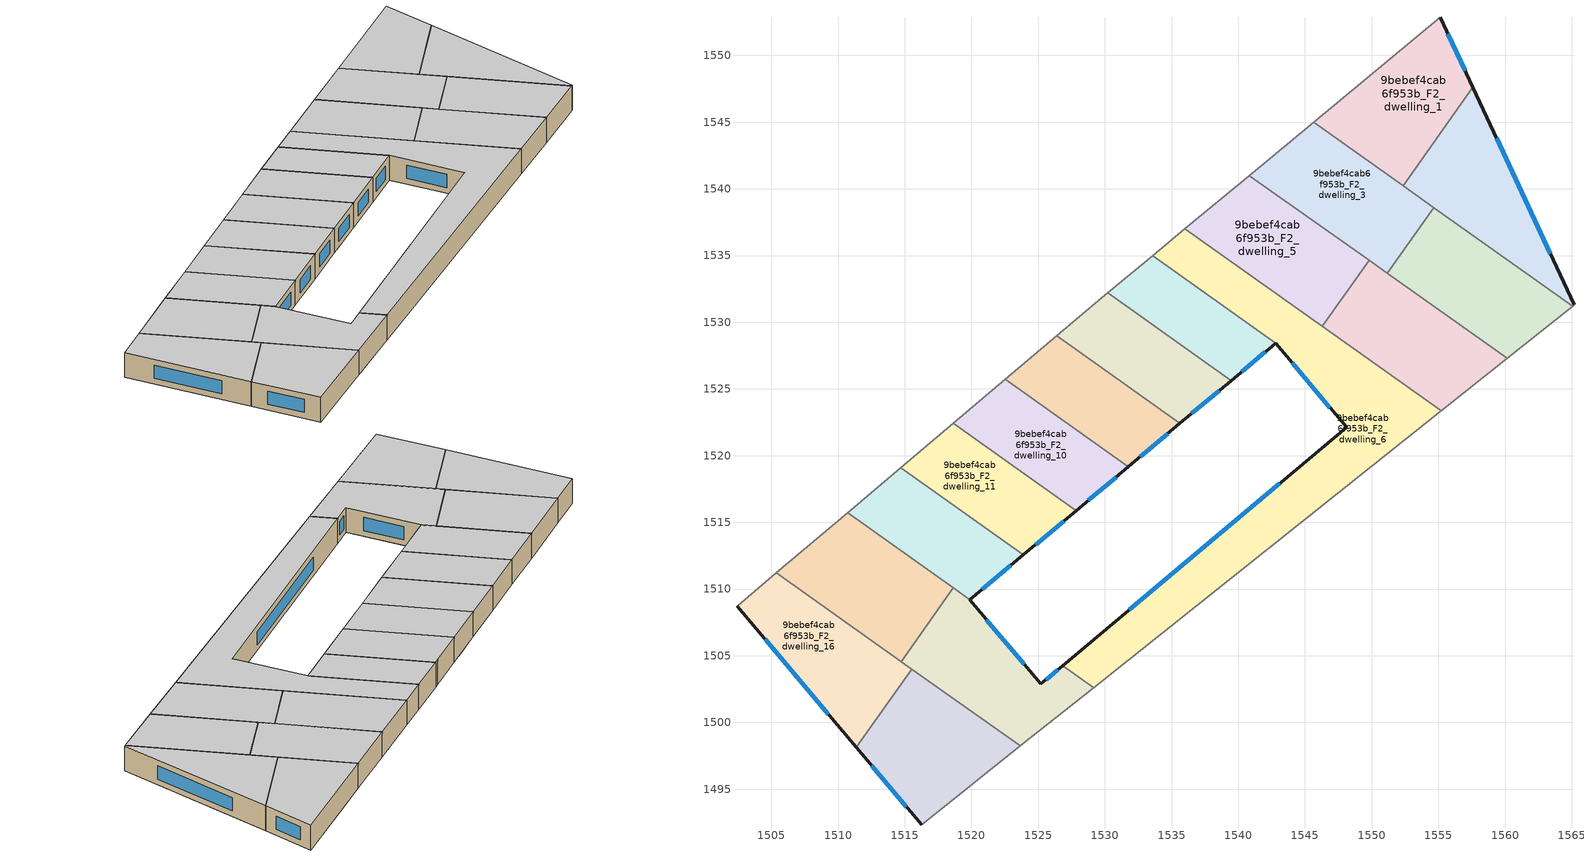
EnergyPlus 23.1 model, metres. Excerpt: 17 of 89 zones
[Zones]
9bebef4cab6f953b_F2_dwelling_0
 floor to 9bebef4cab6f953b_F1_dwelling_9 (EU_floor_Construction): 1558.97,1544.64 1565.17,1531.3 1565.06,1531.21 1557.78,1536.38 1554.2,1540.61 z6
 floor to 9bebef4cab6f953b_F1_dwelling_0 (EU_floor_Construction): 1557.59,1547.61 1558.97,1544.64 1554.01,1540.44 1553.19,1541.41 z6
 floor to 9bebef4cab6f953b_F1_dwelling_1 (EU_floor_Construction): 1553.19,1541.41 1554.01,1540.44 1553.12,1539.69 1552.35,1540.23 z6
 floor to 9bebef4cab6f953b_F1_dwelling_10 (EU_floor_Construction): 1554.2,1540.6 1557.78,1536.38 1553.12,1539.69 z6
 wall outside (EU_wall_Construction): 1565.17,1531.3 1557.59,1547.61 z6:9
 wall to 9bebef4cab6f953b_F2_dwelling_1 (EU_wall_Construction): 1557.59,1547.61 1552.35,1540.23 z6:9
 wall adiabatic (EU_wall_Construction): 1565.06,1531.21 1565.17,1531.3 z6:9
 wall to 9bebef4cab6f953b_F2_dwelling_2 (EU_wall_Construction): 1554.67,1538.59 1565.06,1531.21 z6:9
 wall to 9bebef4cab6f953b_F2_dwelling_3 (EU_wall_Construction): 1552.35,1540.23 1554.67,1538.59 z6:9
 window (EU_Window_Construction): 1563.39,1535.13 1559.37,1543.78 z6.7:8.3
 ceiling to 9bebef4cab6f953b_F3_dwelling_0 (EU_floor_Construction): 1565.17,1531.3 1557.59,1547.61 1552.35,1540.23 1565.06,1531.21 z9
9bebef4cab6f953b_F2_dwelling_1
 floor to 9bebef4cab6f953b_F1_dwelling_0 (EU_floor_Construction): 1555.15,1552.85 1557.59,1547.61 1553.19,1541.41 1548.3,1547.18 z6
 floor to 9bebef4cab6f953b_F1_dwelling_1 (EU_floor_Construction): 1548.3,1547.18 1553.19,1541.41 1552.35,1540.23 1545.65,1544.99 z6
 wall outside (EU_wall_Construction): 1557.59,1547.61 1555.15,1552.85 z6:9
 wall adiabatic (EU_wall_Construction): 1555.15,1552.85 1545.65,1544.99 z6:9
 wall to 9bebef4cab6f953b_F2_dwelling_3 (EU_wall_Construction): 1545.65,1544.99 1552.35,1540.23 z6:9
 window (EU_Window_Construction): 1557.01,1548.84 1555.72,1551.62 z6.7:8.3
 ceiling to 9bebef4cab6f953b_F3_dwelling_1 (EU_floor_Construction): 1552.35,1540.23 1557.59,1547.61 1555.15,1552.85 1545.65,1544.99 z9
9bebef4cab6f953b_F2_dwelling_10
 floor to 9bebef4cab6f953b_F1_dwelling_5 (EU_floor_Construction): 1531.76,1519.16 1527.84,1515.88 1522.18,1519.89 1519.46,1523.11 1522.53,1525.71 z6
 floor to 9bebef4cab6f953b_F1_dwelling_6 (EU_floor_Construction): 1519.46,1523.11 1522.18,1519.89 1518.63,1522.41 z6
 wall outside (EU_wall_Construction): 1527.84,1515.88 1531.76,1519.16 z6:9
 wall to 9bebef4cab6f953b_F2_dwelling_11 (EU_wall_Construction): 1518.63,1522.41 1527.84,1515.88 z6:9
 wall adiabatic (EU_wall_Construction): 1522.53,1525.71 1518.63,1522.41 z6:9
 wall to 9bebef4cab6f953b_F2_dwelling_9 (EU_wall_Construction): 1531.76,1519.16 1522.53,1525.71 z6:9
 window (EU_Window_Construction): 1528.76,1516.65 1530.84,1518.39 z6.7:8.3
 ceiling to 9bebef4cab6f953b_F3_dwelling_10 (EU_floor_Construction): 1531.76,1519.16 1522.53,1525.71 1518.63,1522.41 1527.84,1515.88 z9
9bebef4cab6f953b_F2_dwelling_11
 floor adiabatic (EU_floor_Construction): 1522.18,1519.89 1526.52,1514.77 1523.89,1512.56 1514.69,1519.08 1518.63,1522.41 z6
 floor to 9bebef4cab6f953b_F1_dwelling_5 (EU_floor_Construction): 1527.84,1515.88 1526.52,1514.77 1522.18,1519.89 z6
 wall outside (EU_wall_Construction): 1523.89,1512.55 1527.84,1515.88 z6:9
 wall to 9bebef4cab6f953b_F2_dwelling_12 (EU_wall_Construction): 1514.69,1519.08 1523.89,1512.55 z6:9
 wall adiabatic (EU_wall_Construction): 1518.63,1522.41 1514.69,1519.08 z6:9
 window (EU_Window_Construction): 1524.81,1513.33 1526.91,1515.1 z6.7:8.3
 ceiling to 9bebef4cab6f953b_F3_dwelling_11 (EU_floor_Construction): 1527.84,1515.88 1518.63,1522.41 1514.69,1519.08 1523.89,1512.55 z9
9bebef4cab6f953b_F2_dwelling_12
 floor to 9bebef4cab6f953b_F1_dwelling_7 (EU_floor_Construction): 1521.88,1510.87 1521.62,1510.65 1521.56,1510.6 1519.88,1509.2 1519.83,1509.24 1518.71,1510.56 1518.37,1510.28 1510.71,1515.71 1513.78,1518.31 z6
 floor to 9bebef4cab6f953b_F1_dwelling_16 (EU_floor_Construction): 1518.71,1510.56 1519.82,1509.24 1518.37,1510.28 z6
 floor to 9bebef4cab6f953b_F1_dwelling_6 (EU_floor_Construction): 1523.89,1512.56 1521.88,1510.88 1513.78,1518.31 1514.69,1519.08 z6
 wall outside (EU_wall_Construction): 1519.89,1509.2 1523.89,1512.55 z6:9
 wall adiabatic (EU_wall_Construction): 1514.69,1519.08 1510.71,1515.71 z6:9
 wall to 9bebef4cab6f953b_F2_dwelling_14 (EU_wall_Construction): 1510.71,1515.71 1518.64,1510.08 z6:9
 wall to 9bebef4cab6f953b_F2_dwelling_13 (EU_wall_Construction): 1518.64,1510.08 1519.89,1509.2 z6:9
 window (EU_Window_Construction): 1520.82,1509.99 1522.95,1511.77 z6.7:8.3
 ceiling to 9bebef4cab6f953b_F3_dwelling_12 (EU_floor_Construction): 1523.89,1512.55 1514.69,1519.08 1510.71,1515.71 1519.89,1509.2 z9
9bebef4cab6f953b_F2_dwelling_13
 floor to 9bebef4cab6f953b_F1_dwelling_16 (EU_floor_Construction): 1526.84,1504.26 1528.43,1503.13 1528.98,1502.48 1523.9,1498.43 1516.54,1507.12 1518.64,1510.08 1519.82,1509.24 1525.2,1502.88 z6
 floor to 9bebef4cab6f953b_F1_dwelling_15 (EU_floor_Construction): 1529.16,1502.62 1528.98,1502.48 1528.43,1503.13 z6
 floor adiabatic (EU_floor_Construction): 1516.54,1507.12 1523.9,1498.43 1523.66,1498.23 1514.73,1504.57 z6
 wall outside (EU_wall_Construction): 1526.84,1504.26 1525.2,1502.88 1519.87,1509.18 1519.89,1509.2 z6:9
 wall to 9bebef4cab6f953b_F2_dwelling_6 (EU_wall_Construction): 1529.16,1502.62 1526.84,1504.26 z6:9
 wall adiabatic (EU_wall_Construction): 1523.66,1498.23 1529.16,1502.62 z6:9
 wall to 9bebef4cab6f953b_F2_dwelling_14 (EU_wall_Construction): 1518.64,1510.08 1514.73,1504.57 z6:9
 wall to 9bebef4cab6f953b_F2_dwelling_15 (EU_wall_Construction): 1515.54,1504 1523.66,1498.23 z6:9
 wall to 9bebef4cab6f953b_F2_dwelling_16 (EU_wall_Construction): 1514.73,1504.57 1515.54,1504 z6:9
 window (EU_Window_Construction): 1523.95,1504.36 1521.12,1507.7 / 1526.46,1503.94 1525.59,1503.2 z6.7:8.3
 ceiling to 9bebef4cab6f953b_F3_dwelling_13 (EU_floor_Construction): 1529.16,1502.62 1526.84,1504.26 1525.2,1502.88 1519.87,1509.18 1519.89,1509.2 1518.64,1510.08 1514.73,1504.57 1523.66,1498.23 z9
9bebef4cab6f953b_F2_dwelling_14
 floor to 9bebef4cab6f953b_F1_dwelling_8 (EU_floor_Construction): 1508.1,1513.51 1513.97,1506.56 1513.04,1505.77 1505.38,1511.2 z6
 floor to 9bebef4cab6f953b_F1_dwelling_7 (EU_floor_Construction): 1518.37,1510.28 1513.97,1506.56 1508.1,1513.51 1510.71,1515.71 z6
 floor to 9bebef4cab6f953b_F1_dwelling_16 (EU_floor_Construction): 1518.64,1510.08 1516.54,1507.12 1515.75,1508.06 1518.37,1510.28 z6
 floor to 9bebef4cab6f953b_F1_dwelling_17 (EU_floor_Construction): 1515.75,1508.06 1516.54,1507.12 1514.73,1504.57 1513.04,1505.77 z6
 wall adiabatic (EU_wall_Construction): 1510.71,1515.71 1505.38,1511.2 z6:9
 wall to 9bebef4cab6f953b_F2_dwelling_16 (EU_wall_Construction): 1505.38,1511.2 1514.73,1504.57 z6:9
 ceiling to 9bebef4cab6f953b_F3_dwelling_14 (EU_floor_Construction): 1514.73,1504.57 1518.64,1510.08 1510.71,1515.71 1505.38,1511.2 z9
9bebef4cab6f953b_F2_dwelling_15
 floor to 9bebef4cab6f953b_F1_dwelling_18 (EU_floor_Construction): 1514.3,1502.26 1520.1,1495.4 1516.26,1492.34 1511.37,1498.12 z6
 floor to 9bebef4cab6f953b_F1_dwelling_17 (EU_floor_Construction): 1523.66,1498.23 1520.1,1495.4 1514.3,1502.26 1515.53,1504 z6
 wall outside (EU_wall_Construction): 1511.37,1498.12 1516.26,1492.34 z6:9
 wall to 9bebef4cab6f953b_F2_dwelling_16 (EU_wall_Construction): 1515.53,1504 1511.37,1498.12 z6:9
 wall adiabatic (EU_wall_Construction): 1516.26,1492.34 1523.66,1498.23 z6:9
 window (EU_Window_Construction): 1512.52,1496.76 1515.11,1493.7 z6.7:8.3
 ceiling to 9bebef4cab6f953b_F3_dwelling_15 (EU_floor_Construction): 1523.66,1498.23 1515.53,1504 1511.37,1498.12 1516.26,1492.34 z9
9bebef4cab6f953b_F2_dwelling_16
 floor to 9bebef4cab6f953b_F1_dwelling_17 (EU_floor_Construction): 1515.53,1504 1514.3,1502.26 1512.04,1504.92 1513.04,1505.77 z6
 floor to 9bebef4cab6f953b_F1_dwelling_8 (EU_floor_Construction): 1513.04,1505.77 1508.3,1501.76 1502.42,1508.71 1505.38,1511.2 z6
 floor to 9bebef4cab6f953b_F1_dwelling_18 (EU_floor_Construction): 1512.04,1504.92 1514.3,1502.26 1511.37,1498.12 1508.3,1501.76 z6
 wall outside (EU_wall_Construction): 1502.42,1508.71 1511.37,1498.12 z6:9
 wall adiabatic (EU_wall_Construction): 1505.38,1511.2 1502.42,1508.71 z6:9
 window (EU_Window_Construction): 1504.52,1506.22 1509.27,1500.61 z6.7:8.3
 ceiling to 9bebef4cab6f953b_F3_dwelling_16 (EU_floor_Construction): 1511.37,1498.12 1515.53,1504 1505.38,1511.2 1502.42,1508.71 z9
9bebef4cab6f953b_F2_dwelling_2
 floor to 9bebef4cab6f953b_F1_dwelling_10 (EU_floor_Construction): 1557.78,1536.38 1563.32,1529.83 1560.15,1527.3 1559.24,1527.94 1552.65,1535.73 1554.67,1538.59 z6
 floor to 9bebef4cab6f953b_F1_dwelling_9 (EU_floor_Construction): 1565.06,1531.21 1563.32,1529.83 1557.78,1536.38 z6
 floor to 9bebef4cab6f953b_F1_dwelling_11 (EU_floor_Construction): 1552.65,1535.73 1559.24,1527.94 1551.18,1533.66 z6
 wall adiabatic (EU_wall_Construction): 1560.15,1527.3 1565.06,1531.21 z6:9
 wall to 9bebef4cab6f953b_F2_dwelling_3 (EU_wall_Construction): 1554.67,1538.59 1551.18,1533.66 z6:9
 wall to 9bebef4cab6f953b_F2_dwelling_4 (EU_wall_Construction): 1551.18,1533.66 1560.15,1527.3 z6:9
 ceiling to 9bebef4cab6f953b_F3_dwelling_2 (EU_floor_Construction): 1565.06,1531.21 1554.67,1538.59 1551.18,1533.66 1560.15,1527.3 z9
9bebef4cab6f953b_F2_dwelling_3
 floor to 9bebef4cab6f953b_F1_dwelling_1 (EU_floor_Construction): 1553.12,1539.69 1548.36,1535.66 1547.61,1536.19 1542.43,1542.32 1545.65,1544.99 z6
 floor to 9bebef4cab6f953b_F1_dwelling_11 (EU_floor_Construction): 1550.89,1537.8 1552.65,1535.73 1551.18,1533.66 1548.36,1535.66 z6
 floor to 9bebef4cab6f953b_F1_dwelling_2 (EU_floor_Construction): 1542.43,1542.32 1547.61,1536.19 1540.84,1541 z6
 floor to 9bebef4cab6f953b_F1_dwelling_10 (EU_floor_Construction): 1554.67,1538.59 1552.65,1535.73 1550.89,1537.8 1553.12,1539.69 z6
 wall adiabatic (EU_wall_Construction): 1545.65,1544.99 1540.84,1541 z6:9
 wall to 9bebef4cab6f953b_F2_dwelling_5 (EU_wall_Construction): 1540.84,1541 1549.8,1534.64 z6:9
 wall to 9bebef4cab6f953b_F2_dwelling_4 (EU_wall_Construction): 1549.8,1534.64 1551.18,1533.66 z6:9
 ceiling to 9bebef4cab6f953b_F3_dwelling_3 (EU_floor_Construction): 1551.18,1533.66 1554.67,1538.59 1545.65,1544.99 1540.84,1541 z9
9bebef4cab6f953b_F2_dwelling_4
 floor to 9bebef4cab6f953b_F1_dwelling_11 (EU_floor_Construction): 1559.24,1527.94 1559.93,1527.13 1556.51,1524.4 1548.91,1533.38 1549.8,1534.64 z6
 floor to 9bebef4cab6f953b_F1_dwelling_12 (EU_floor_Construction): 1548.91,1533.38 1556.51,1524.4 1555.2,1523.36 1546.29,1529.69 z6
 floor to 9bebef4cab6f953b_F1_dwelling_10 (EU_floor_Construction): 1560.15,1527.3 1559.93,1527.13 1559.24,1527.94 z6
 wall adiabatic (EU_wall_Construction): 1555.2,1523.36 1560.15,1527.3 z6:9
 wall to 9bebef4cab6f953b_F2_dwelling_5 (EU_wall_Construction): 1549.8,1534.64 1546.29,1529.69 z6:9
 wall to 9bebef4cab6f953b_F2_dwelling_6 (EU_wall_Construction): 1546.29,1529.69 1555.2,1523.36 z6:9
 ceiling to 9bebef4cab6f953b_F3_dwelling_4 (EU_floor_Construction): 1560.15,1527.3 1549.8,1534.64 1546.29,1529.69 1555.2,1523.36 z9
9bebef4cab6f953b_F2_dwelling_5
 floor to 9bebef4cab6f953b_F1_dwelling_13 (EU_floor_Construction): 1544.18,1532.12 1546.18,1529.77 1543.58,1531.61 z6
 floor to 9bebef4cab6f953b_F1_dwelling_2 (EU_floor_Construction): 1547.61,1536.19 1548.19,1535.51 1543.58,1531.61 1538.59,1535.15 1536.61,1537.49 1540.84,1541 z6
 floor to 9bebef4cab6f953b_F1_dwelling_3 (EU_floor_Construction): 1536.61,1537.49 1538.59,1535.15 1536,1536.99 z6
 floor to 9bebef4cab6f953b_F1_dwelling_11 (EU_floor_Construction): 1549.8,1534.64 1548.91,1533.38 1547.55,1534.98 1548.36,1535.66 z6
 floor to 9bebef4cab6f953b_F1_dwelling_1 (EU_floor_Construction): 1548.36,1535.66 1548.19,1535.51 1547.61,1536.19 z6
 floor to 9bebef4cab6f953b_F1_dwelling_12 (EU_floor_Construction): 1547.55,1534.98 1548.91,1533.38 1546.29,1529.69 1546.18,1529.77 1544.18,1532.12 z6
 wall adiabatic (EU_wall_Construction): 1540.84,1541 1536,1536.99 z6:9
 wall to 9bebef4cab6f953b_F2_dwelling_6 (EU_wall_Construction): 1536,1536.99 1546.29,1529.69 z6:9
 ceiling to 9bebef4cab6f953b_F3_dwelling_5 (EU_floor_Construction): 1546.29,1529.69 1549.8,1534.64 1540.84,1541 1536,1536.99 z9
9bebef4cab6f953b_F2_dwelling_6
 floor to 9bebef4cab6f953b_F1_dwelling_12 (EU_floor_Construction): 1555.2,1523.36 1553.05,1521.65 1546.18,1529.77 z6
 floor to 9bebef4cab6f953b_F1_dwelling_14 (EU_floor_Construction): 1546.15,1520.47 1548.33,1517.89 1539.02,1510.47 1537.04,1512.82 z6
 floor to 9bebef4cab6f953b_F1_dwelling_13 (EU_floor_Construction): 1546.18,1529.77 1553.05,1521.65 1548.33,1517.89 1546.15,1520.47 1548.12,1522.13 1541.56,1529.91 1543.58,1531.61 z6
 floor to 9bebef4cab6f953b_F1_dwelling_15 (EU_floor_Construction): 1537.04,1512.82 1539.02,1510.47 1529.16,1502.62 1528.43,1503.13 1527.21,1504.57 z6
 floor to 9bebef4cab6f953b_F1_dwelling_16 (EU_floor_Construction): 1527.21,1504.57 1528.43,1503.13 1526.84,1504.26 z6
 floor to 9bebef4cab6f953b_F1_dwelling_3 (EU_floor_Construction): 1538.59,1535.15 1542.42,1530.63 1541.56,1529.9 1542.8,1528.43 1533.57,1534.98 1536,1536.99 z6
 floor to 9bebef4cab6f953b_F1_dwelling_2 (EU_floor_Construction): 1543.58,1531.61 1542.42,1530.63 1538.59,1535.15 z6
 wall outside (EU_wall_Construction): 1542.8,1528.43 1548.12,1522.13 1526.84,1504.26 z6:9
 wall to 9bebef4cab6f953b_F2_dwelling_7 (EU_wall_Construction): 1533.57,1534.98 1542.8,1528.43 z6:9
 wall adiabatic (EU_wall_Construction): 1536,1536.99 1533.57,1534.98 / 1529.16,1502.62 1555.2,1523.36 z6:9
 window (EU_Window_Construction): 1543.12,1517.93 1531.84,1508.46 / 1544.05,1526.95 1546.87,1523.61 z6.7:8.3
 ceiling to 9bebef4cab6f953b_F3_dwelling_6 (EU_floor_Construction): 1555.2,1523.36 1536,1536.99 1533.57,1534.98 1542.8,1528.43 1548.12,1522.13 1526.84,1504.26 1529.16,1502.62 z9
9bebef4cab6f953b_F2_dwelling_7
 floor to 9bebef4cab6f953b_F1_dwelling_3 (EU_floor_Construction): 1542.8,1528.43 1539.46,1525.63 1532.89,1530.29 1530.84,1532.72 1533.57,1534.98 z6
 floor to 9bebef4cab6f953b_F1_dwelling_4 (EU_floor_Construction): 1530.84,1532.72 1532.88,1530.3 1530.21,1532.19 z6
 wall outside (EU_wall_Construction): 1539.46,1525.63 1542.8,1528.43 z6:9
 wall to 9bebef4cab6f953b_F2_dwelling_8 (EU_wall_Construction): 1530.21,1532.19 1539.46,1525.63 z6:9
 wall adiabatic (EU_wall_Construction): 1533.57,1534.98 1530.21,1532.19 z6:9
 window (EU_Window_Construction): 1540.24,1526.29 1542.01,1527.77 z6.7:8.3
 ceiling to 9bebef4cab6f953b_F3_dwelling_7 (EU_floor_Construction): 1542.8,1528.43 1533.57,1534.98 1530.21,1532.19 1539.46,1525.63 z9
9bebef4cab6f953b_F2_dwelling_8
 floor to 9bebef4cab6f953b_F1_dwelling_4 (EU_floor_Construction): 1532.88,1530.3 1537.92,1524.34 1535.63,1522.41 1526.39,1528.97 1529.76,1531.82 1530.21,1532.19 z6
 floor to 9bebef4cab6f953b_F1_dwelling_3 (EU_floor_Construction): 1539.46,1525.63 1537.93,1524.34 1532.89,1530.29 z6
 wall outside (EU_wall_Construction): 1535.63,1522.41 1539.46,1525.63 z6:9
 wall to 9bebef4cab6f953b_F2_dwelling_9 (EU_wall_Construction): 1526.39,1528.97 1535.63,1522.41 z6:9
 wall adiabatic (EU_wall_Construction): 1530.21,1532.19 1529.76,1531.82 1526.39,1528.97 z6:9
 window (EU_Window_Construction): 1536.53,1523.17 1538.56,1524.87 z6.7:8.3
 ceiling to 9bebef4cab6f953b_F3_dwelling_8 (EU_floor_Construction): 1539.46,1525.63 1530.21,1532.19 1529.76,1531.82 1526.39,1528.97 1535.63,1522.41 z9
9bebef4cab6f953b_F2_dwelling_9
 floor to 9bebef4cab6f953b_F1_dwelling_5 (EU_floor_Construction): 1525.14,1527.92 1532.22,1519.55 1531.76,1519.16 1522.53,1525.71 z6
 floor to 9bebef4cab6f953b_F1_dwelling_4 (EU_floor_Construction): 1535.63,1522.41 1532.22,1519.55 1525.14,1527.92 1526.39,1528.97 z6
 wall outside (EU_wall_Construction): 1531.76,1519.16 1535.63,1522.41 z6:9
 wall adiabatic (EU_wall_Construction): 1526.39,1528.97 1522.53,1525.71 z6:9
 window (EU_Window_Construction): 1532.67,1519.93 1534.72,1521.65 z6.7:8.3
 ceiling to 9bebef4cab6f953b_F3_dwelling_9 (EU_floor_Construction): 1535.63,1522.41 1526.39,1528.97 1522.53,1525.71 1531.76,1519.16 z9
[Building]
EU S2 Campaign: North Axis=0; Terrain=City; Solar Distribution=FullExterior
[Site:Location]
Budapest.Ferenc.Liszt.Intl.AP: Latitude=47.437; Longitude=19.256; Time Zone=1; Elevation=185
[SizingPeriod:WeatherFileDays]
AnnualSizingPeriod: Begin Month=1; Begin Day of Month=1; End Month=12; End Day of Month=31; Day of Week for Start Day=Monday; Use Weather File Daylight Saving Period=No; Use Weather File Rain and Snow Indicators=No
[MATERIAL]
EU_InternalMass_Material: Roughness=MediumRough; Thickness=0.1; Conductivity=1; Density=1800; Specific Heat=900; Thermal Absorptance=0.9; Solar Absorptance=0.7; Visible Absorptance=0.7
[MATERIAL:NOMASS] Roughness=MediumRough; Thermal Absorptance=0.9; Solar Absorptance=0.7; Visible Absorptance=0.7
Name | Thermal Resistance
EU_wall_NoMass | 0.832559
EU_floor_NoMass | 0.872794
[WINDOWMATERIAL:SIMPLEGLAZINGSYSTEM]
EU_Window_SimpleGlazing: UFactor=2.79869; Solar Heat Gain Coefficient=0.75; Visible Transmittance=0.75
[CONSTRUCTION]
EU_wall_Construction: EU_wall_NoMass
EU_floor_Construction: EU_floor_NoMass
EU_Window_Construction: EU_Window_SimpleGlazing
EU_InternalMass_Construction: EU_InternalMass_Material
[ZONE] Type=1; Multiplier=1; Ceiling Height=autocalculate; Floor Area=autocalculate; Part of Total Floor Area=Yes
Name | Volume
9bebef4cab6f953b_F2_dwelling_0 | 214.997
9bebef4cab6f953b_F2_dwelling_1 | 214.976
9bebef4cab6f953b_F2_dwelling_10 | 167.691
9bebef4cab6f953b_F2_dwelling_11 | 169.203
9bebef4cab6f953b_F2_dwelling_12 | 170.808
9bebef4cab6f953b_F2_dwelling_13; 9bebef4cab6f953b_F2_dwelling_4 | 214.968
9bebef4cab6f953b_F2_dwelling_14 | 214.97
9bebef4cab6f953b_F2_dwelling_15 | 214.962
9bebef4cab6f953b_F2_dwelling_16 | 214.949
9bebef4cab6f953b_F2_dwelling_2 | 214.95
9bebef4cab6f953b_F2_dwelling_3 | 214.971
9bebef4cab6f953b_F2_dwelling_5 | 214.964
9bebef4cab6f953b_F2_dwelling_6 | 522.908
9bebef4cab6f953b_F2_dwelling_7 | 143.257
9bebef4cab6f953b_F2_dwelling_8 | 164.706
9bebef4cab6f953b_F2_dwelling_9 | 166.168
[INTERNALMASS] Construction=EU_InternalMass_Construction
Name | Zone or ZoneList | Surface Area
9bebef4cab6f953b_F2_dwelling_0_EU_InternalMass | 9bebef4cab6f953b_F2_dwelling_0 | 71.664
9bebef4cab6f953b_F2_dwelling_1_EU_InternalMass | 9bebef4cab6f953b_F2_dwelling_1 | 71.6601
9bebef4cab6f953b_F2_dwelling_2_EU_InternalMass | 9bebef4cab6f953b_F2_dwelling_2 | 71.652
9bebef4cab6f953b_F2_dwelling_3_EU_InternalMass | 9bebef4cab6f953b_F2_dwelling_3 | 71.6571
9bebef4cab6f953b_F2_dwelling_4_EU_InternalMass | 9bebef4cab6f953b_F2_dwelling_4 | 71.6546
9bebef4cab6f953b_F2_dwelling_5_EU_InternalMass | 9bebef4cab6f953b_F2_dwelling_5 | 71.6571
9bebef4cab6f953b_F2_dwelling_6_EU_InternalMass | 9bebef4cab6f953b_F2_dwelling_6 | 174.3
9bebef4cab6f953b_F2_dwelling_7_EU_InternalMass | 9bebef4cab6f953b_F2_dwelling_7 | 47.7524
9bebef4cab6f953b_F2_dwelling_8_EU_InternalMass | 9bebef4cab6f953b_F2_dwelling_8 | 54.902
9bebef4cab6f953b_F2_dwelling_9_EU_InternalMass | 9bebef4cab6f953b_F2_dwelling_9 | 55.3894
9bebef4cab6f953b_F2_dwelling_10_EU_InternalMass | 9bebef4cab6f953b_F2_dwelling_10 | 55.8971
9bebef4cab6f953b_F2_dwelling_11_EU_InternalMass | 9bebef4cab6f953b_F2_dwelling_11 | 56.4011
9bebef4cab6f953b_F2_dwelling_12_EU_InternalMass | 9bebef4cab6f953b_F2_dwelling_12 | 56.9362
9bebef4cab6f953b_F2_dwelling_13_EU_InternalMass | 9bebef4cab6f953b_F2_dwelling_13 | 71.657
9bebef4cab6f953b_F2_dwelling_14_EU_InternalMass | 9bebef4cab6f953b_F2_dwelling_14 | 71.6576
9bebef4cab6f953b_F2_dwelling_15_EU_InternalMass | 9bebef4cab6f953b_F2_dwelling_15 | 71.656
9bebef4cab6f953b_F2_dwelling_16_EU_InternalMass | 9bebef4cab6f953b_F2_dwelling_16 | 71.6527
[OTHEREQUIPMENT] Fuel Type=Electricity; Design Level Calculation Method=Watts/Area; Power per Zone Floor Area=1; Fraction Latent=0; Fraction Radiant=0; Fraction Lost=0; Carbon Dioxide Generation Rate=0; EndUse Subcategory=EU_Step8_InternalGains
Name | Zone or ZoneList or Space or SpaceList | Schedule
EU_Step8_InternalGain_9bebef4cab6f953b_F2_dwelling_0_f000 | 9bebef4cab6f953b_F2_dwelling_0 | EU_Step8_GainSchedule_9bebef4cab6f953b_F2_dwelling_0_f000
EU_Step8_InternalGain_9bebef4cab6f953b_F2_dwelling_1_f000 | 9bebef4cab6f953b_F2_dwelling_1 | EU_Step8_GainSchedule_9bebef4cab6f953b_F2_dwelling_1_f000
EU_Step8_InternalGain_9bebef4cab6f953b_F2_dwelling_2_f000 | 9bebef4cab6f953b_F2_dwelling_2 | EU_Step8_GainSchedule_9bebef4cab6f953b_F2_dwelling_2_f000
EU_Step8_InternalGain_9bebef4cab6f953b_F2_dwelling_3_f000 | 9bebef4cab6f953b_F2_dwelling_3 | EU_Step8_GainSchedule_9bebef4cab6f953b_F2_dwelling_3_f000
EU_Step8_InternalGain_9bebef4cab6f953b_F2_dwelling_4_f000 | 9bebef4cab6f953b_F2_dwelling_4 | EU_Step8_GainSchedule_9bebef4cab6f953b_F2_dwelling_4_f000
EU_Step8_InternalGain_9bebef4cab6f953b_F2_dwelling_5_f000 | 9bebef4cab6f953b_F2_dwelling_5 | EU_Step8_GainSchedule_9bebef4cab6f953b_F2_dwelling_5_f000
EU_Step8_InternalGain_9bebef4cab6f953b_F2_dwelling_6_f000 | 9bebef4cab6f953b_F2_dwelling_6 | EU_Step8_GainSchedule_9bebef4cab6f953b_F2_dwelling_6_f000
EU_Step8_InternalGain_9bebef4cab6f953b_F2_dwelling_7_f000 | 9bebef4cab6f953b_F2_dwelling_7 | EU_Step8_GainSchedule_9bebef4cab6f953b_F2_dwelling_7_f000
EU_Step8_InternalGain_9bebef4cab6f953b_F2_dwelling_8_f000 | 9bebef4cab6f953b_F2_dwelling_8 | EU_Step8_GainSchedule_9bebef4cab6f953b_F2_dwelling_8_f000
EU_Step8_InternalGain_9bebef4cab6f953b_F2_dwelling_9_f000 | 9bebef4cab6f953b_F2_dwelling_9 | EU_Step8_GainSchedule_9bebef4cab6f953b_F2_dwelling_9_f000
EU_Step8_InternalGain_9bebef4cab6f953b_F2_dwelling_10_f000 | 9bebef4cab6f953b_F2_dwelling_10 | EU_Step8_GainSchedule_9bebef4cab6f953b_F2_dwelling_10_f000
EU_Step8_InternalGain_9bebef4cab6f953b_F2_dwelling_11_f000 | 9bebef4cab6f953b_F2_dwelling_11 | EU_Step8_GainSchedule_9bebef4cab6f953b_F2_dwelling_11_f000
EU_Step8_InternalGain_9bebef4cab6f953b_F2_dwelling_12_f000 | 9bebef4cab6f953b_F2_dwelling_12 | EU_Step8_GainSchedule_9bebef4cab6f953b_F2_dwelling_12_f000
EU_Step8_InternalGain_9bebef4cab6f953b_F2_dwelling_13_f000 | 9bebef4cab6f953b_F2_dwelling_13 | EU_Step8_GainSchedule_9bebef4cab6f953b_F2_dwelling_13_f000
EU_Step8_InternalGain_9bebef4cab6f953b_F2_dwelling_14_f000 | 9bebef4cab6f953b_F2_dwelling_14 | EU_Step8_GainSchedule_9bebef4cab6f953b_F2_dwelling_14_f000
EU_Step8_InternalGain_9bebef4cab6f953b_F2_dwelling_15_f000 | 9bebef4cab6f953b_F2_dwelling_15 | EU_Step8_GainSchedule_9bebef4cab6f953b_F2_dwelling_15_f000
EU_Step8_InternalGain_9bebef4cab6f953b_F2_dwelling_16_f000 | 9bebef4cab6f953b_F2_dwelling_16 | EU_Step8_GainSchedule_9bebef4cab6f953b_F2_dwelling_16_f000
[ZONEVENTILATION:DESIGNFLOWRATE] Schedule=EU_AlwaysOn; Design Flow Rate Calculation Method=AirChanges/Hour; Air Changes per Hour=0.475469; Ventilation Type=Natural; Fan Pressure Rise=0; Fan Total Efficiency=1; Constant Term Coefficient=1; Temperature Term Coefficient=0; Velocity Term Coefficient=0; Velocity Squared Term Coefficient=0; Minimum Indoor Temperature=-100; Maximum Indoor Temperature=100; Delta Temperature=-100; Minimum Outdoor Temperature=-100; Maximum Outdoor Temperature=100; Maximum Wind Speed=40
Name | Zone or ZoneList or Space or SpaceList
EU_ConstantAir_9bebef4cab6f953b_F2_dwelling_0 | 9bebef4cab6f953b_F2_dwelling_0
EU_ConstantAir_9bebef4cab6f953b_F2_dwelling_1 | 9bebef4cab6f953b_F2_dwelling_1
EU_ConstantAir_9bebef4cab6f953b_F2_dwelling_2 | 9bebef4cab6f953b_F2_dwelling_2
EU_ConstantAir_9bebef4cab6f953b_F2_dwelling_3 | 9bebef4cab6f953b_F2_dwelling_3
EU_ConstantAir_9bebef4cab6f953b_F2_dwelling_4 | 9bebef4cab6f953b_F2_dwelling_4
EU_ConstantAir_9bebef4cab6f953b_F2_dwelling_5 | 9bebef4cab6f953b_F2_dwelling_5
EU_ConstantAir_9bebef4cab6f953b_F2_dwelling_6 | 9bebef4cab6f953b_F2_dwelling_6
EU_ConstantAir_9bebef4cab6f953b_F2_dwelling_7 | 9bebef4cab6f953b_F2_dwelling_7
EU_ConstantAir_9bebef4cab6f953b_F2_dwelling_8 | 9bebef4cab6f953b_F2_dwelling_8
EU_ConstantAir_9bebef4cab6f953b_F2_dwelling_9 | 9bebef4cab6f953b_F2_dwelling_9
EU_ConstantAir_9bebef4cab6f953b_F2_dwelling_10 | 9bebef4cab6f953b_F2_dwelling_10
EU_ConstantAir_9bebef4cab6f953b_F2_dwelling_11 | 9bebef4cab6f953b_F2_dwelling_11
EU_ConstantAir_9bebef4cab6f953b_F2_dwelling_12 | 9bebef4cab6f953b_F2_dwelling_12
EU_ConstantAir_9bebef4cab6f953b_F2_dwelling_13 | 9bebef4cab6f953b_F2_dwelling_13
EU_ConstantAir_9bebef4cab6f953b_F2_dwelling_14 | 9bebef4cab6f953b_F2_dwelling_14
EU_ConstantAir_9bebef4cab6f953b_F2_dwelling_15 | 9bebef4cab6f953b_F2_dwelling_15
EU_ConstantAir_9bebef4cab6f953b_F2_dwelling_16 | 9bebef4cab6f953b_F2_dwelling_16
[HVACTEMPLATE:ZONE:IDEALLOADSAIRSYSTEM] System Availability Schedule=EU_AlwaysOn; Maximum Heating Supply Air Temperature=50; Minimum Cooling Supply Air Temperature=13; Maximum Heating Supply Air Humidity Ratio=0.0156; Minimum Cooling Supply Air Humidity Ratio=0.0077; Heating Limit=NoLimit; Cooling Limit=NoLimit; Heating Availability Schedule=EU_AlwaysOn; Cooling Availability Schedule=EU_CoolingOff; Dehumidification Control Type=ConstantSensibleHeatRatio; Cooling Sensible Heat Ratio=0.7; Dehumidification Setpoint=60; Humidification Control Type=None; Humidification Setpoint=30; Outdoor Air Method=None; Outdoor Air Flow Rate per Person=0.00944; Outdoor Air Flow Rate per Zone Floor Area=0; Outdoor Air Flow Rate per Zone=0; Demand Controlled Ventilation Type=None; Outdoor Air Economizer Type=NoEconomizer; Heat Recovery Type=None; Sensible Heat Recovery Effectiveness=0.7; Latent Heat Recovery Effectiveness=0.65
Name | Template Thermostat
9bebef4cab6f953b_F2_dwelling_0 | EU_HeatOnly_9bebef4cab6f953b_F2_dwelling_0
9bebef4cab6f953b_F2_dwelling_1 | EU_HeatOnly_9bebef4cab6f953b_F2_dwelling_1
9bebef4cab6f953b_F2_dwelling_2 | EU_HeatOnly_9bebef4cab6f953b_F2_dwelling_2
9bebef4cab6f953b_F2_dwelling_3 | EU_HeatOnly_9bebef4cab6f953b_F2_dwelling_3
9bebef4cab6f953b_F2_dwelling_4 | EU_HeatOnly_9bebef4cab6f953b_F2_dwelling_4
9bebef4cab6f953b_F2_dwelling_5 | EU_HeatOnly_9bebef4cab6f953b_F2_dwelling_5
9bebef4cab6f953b_F2_dwelling_6 | EU_HeatOnly_9bebef4cab6f953b_F2_dwelling_6
9bebef4cab6f953b_F2_dwelling_7 | EU_HeatOnly_9bebef4cab6f953b_F2_dwelling_7
9bebef4cab6f953b_F2_dwelling_8 | EU_HeatOnly_9bebef4cab6f953b_F2_dwelling_8
9bebef4cab6f953b_F2_dwelling_9 | EU_HeatOnly_9bebef4cab6f953b_F2_dwelling_9
9bebef4cab6f953b_F2_dwelling_10 | EU_HeatOnly_9bebef4cab6f953b_F2_dwelling_10
9bebef4cab6f953b_F2_dwelling_11 | EU_HeatOnly_9bebef4cab6f953b_F2_dwelling_11
9bebef4cab6f953b_F2_dwelling_12 | EU_HeatOnly_9bebef4cab6f953b_F2_dwelling_12
9bebef4cab6f953b_F2_dwelling_13 | EU_HeatOnly_9bebef4cab6f953b_F2_dwelling_13
9bebef4cab6f953b_F2_dwelling_14 | EU_HeatOnly_9bebef4cab6f953b_F2_dwelling_14
9bebef4cab6f953b_F2_dwelling_15 | EU_HeatOnly_9bebef4cab6f953b_F2_dwelling_15
9bebef4cab6f953b_F2_dwelling_16 | EU_HeatOnly_9bebef4cab6f953b_F2_dwelling_16
[SIZING:ZONE] Zone Cooling Design Supply Air Temperature Input Method=SupplyAirTemperature; Zone Cooling Design Supply Air Temperature=13; Zone Heating Design Supply Air Temperature Input Method=SupplyAirTemperature; Zone Heating Design Supply Air Temperature=50; Zone Cooling Design Supply Air Humidity Ratio=0.008; Zone Heating Design Supply Air Humidity Ratio=0.008; Cooling Design Air Flow Method=DesignDay; Cooling Design Air Flow Rate=0; Cooling Minimum Air Flow per Zone Floor Area=0.000762; Cooling Minimum Air Flow=0; Cooling Minimum Air Flow Fraction=0.2; Heating Design Air Flow Method=DesignDay; Heating Design Air Flow Rate=0; Heating Maximum Air Flow per Zone Floor Area=0.002032; Heating Maximum Air Flow=0.141576; Heating Maximum Air Flow Fraction=0.3; Account for Dedicated Outdoor Air System=No; Dedicated Outdoor Air System Control Strategy=NeutralSupplyAir; Dedicated Outdoor Air Low Setpoint Temperature for Design=autosize; Dedicated Outdoor Air High Setpoint Temperature for Design=autosize; Zone Load Sizing Method=Sensible Load Only No Latent Load; Zone Latent Cooling Design Supply Air Humidity Ratio Input Method=HumidityRatioDifference; Zone Cooling Design Supply Air Humidity Ratio Difference=0.005; Zone Latent Heating Design Supply Air Humidity Ratio Input Method=HumidityRatioDifference; Zone Humidification Design Supply Air Humidity Ratio Difference=0.005
9bebef4cab6f953b_F2_dwelling_0; 9bebef4cab6f953b_F2_dwelling_1; 9bebef4cab6f953b_F2_dwelling_2; 9bebef4cab6f953b_F2_dwelling_3; 9bebef4cab6f953b_F2_dwelling_4; 9bebef4cab6f953b_F2_dwelling_5; 9bebef4cab6f953b_F2_dwelling_6; 9bebef4cab6f953b_F2_dwelling_7; 9bebef4cab6f953b_F2_dwelling_8; 9bebef4cab6f953b_F2_dwelling_9; 9bebef4cab6f953b_F2_dwelling_10; 9bebef4cab6f953b_F2_dwelling_11; 9bebef4cab6f953b_F2_dwelling_12; 9bebef4cab6f953b_F2_dwelling_13; 9bebef4cab6f953b_F2_dwelling_14; 9bebef4cab6f953b_F2_dwelling_15; 9bebef4cab6f953b_F2_dwelling_16
[SCHEDULE:CONSTANT]
Name | Hourly Value
EU_AlwaysOn | 1
EU_CoolingOff | 0
[SCHEDULE:FILE] Column Number=1; Rows to Skip at Top=0; Number of Hours of Data=8760; Column Separator=Comma; Interpolate to Timestep=No; Minutes per Item=60; Adjust Schedule for Daylight Savings=Yes
Name | File
EU_Step8_GainSchedule_9bebef4cab6f953b_F2_dwelling_0_f000 | ../../schedules/9bebef4cab6f953b/9bebef4cab6f953b_F2_dwelling_0_f000_gain.csv
EU_Step8_GainSchedule_9bebef4cab6f953b_F2_dwelling_1_f000 | ../../schedules/9bebef4cab6f953b/9bebef4cab6f953b_F2_dwelling_1_f000_gain.csv
EU_Step8_GainSchedule_9bebef4cab6f953b_F2_dwelling_2_f000 | ../../schedules/9bebef4cab6f953b/9bebef4cab6f953b_F2_dwelling_2_f000_gain.csv
EU_Step8_GainSchedule_9bebef4cab6f953b_F2_dwelling_3_f000 | ../../schedules/9bebef4cab6f953b/9bebef4cab6f953b_F2_dwelling_3_f000_gain.csv
EU_Step8_GainSchedule_9bebef4cab6f953b_F2_dwelling_4_f000 | ../../schedules/9bebef4cab6f953b/9bebef4cab6f953b_F2_dwelling_4_f000_gain.csv
EU_Step8_GainSchedule_9bebef4cab6f953b_F2_dwelling_5_f000 | ../../schedules/9bebef4cab6f953b/9bebef4cab6f953b_F2_dwelling_5_f000_gain.csv
EU_Step8_GainSchedule_9bebef4cab6f953b_F2_dwelling_6_f000 | ../../schedules/9bebef4cab6f953b/9bebef4cab6f953b_F2_dwelling_6_f000_gain.csv
EU_Step8_GainSchedule_9bebef4cab6f953b_F2_dwelling_7_f000 | ../../schedules/9bebef4cab6f953b/9bebef4cab6f953b_F2_dwelling_7_f000_gain.csv
EU_Step8_GainSchedule_9bebef4cab6f953b_F2_dwelling_8_f000 | ../../schedules/9bebef4cab6f953b/9bebef4cab6f953b_F2_dwelling_8_f000_gain.csv
EU_Step8_GainSchedule_9bebef4cab6f953b_F2_dwelling_9_f000 | ../../schedules/9bebef4cab6f953b/9bebef4cab6f953b_F2_dwelling_9_f000_gain.csv
EU_Step8_GainSchedule_9bebef4cab6f953b_F2_dwelling_10_f000 | ../../schedules/9bebef4cab6f953b/9bebef4cab6f953b_F2_dwelling_10_f000_gain.csv
EU_Step8_GainSchedule_9bebef4cab6f953b_F2_dwelling_11_f000 | ../../schedules/9bebef4cab6f953b/9bebef4cab6f953b_F2_dwelling_11_f000_gain.csv
EU_Step8_GainSchedule_9bebef4cab6f953b_F2_dwelling_12_f000 | ../../schedules/9bebef4cab6f953b/9bebef4cab6f953b_F2_dwelling_12_f000_gain.csv
EU_Step8_GainSchedule_9bebef4cab6f953b_F2_dwelling_13_f000 | ../../schedules/9bebef4cab6f953b/9bebef4cab6f953b_F2_dwelling_13_f000_gain.csv
EU_Step8_GainSchedule_9bebef4cab6f953b_F2_dwelling_14_f000 | ../../schedules/9bebef4cab6f953b/9bebef4cab6f953b_F2_dwelling_14_f000_gain.csv
EU_Step8_GainSchedule_9bebef4cab6f953b_F2_dwelling_15_f000 | ../../schedules/9bebef4cab6f953b/9bebef4cab6f953b_F2_dwelling_15_f000_gain.csv
EU_Step8_GainSchedule_9bebef4cab6f953b_F2_dwelling_16_f000 | ../../schedules/9bebef4cab6f953b/9bebef4cab6f953b_F2_dwelling_16_f000_gain.csv
